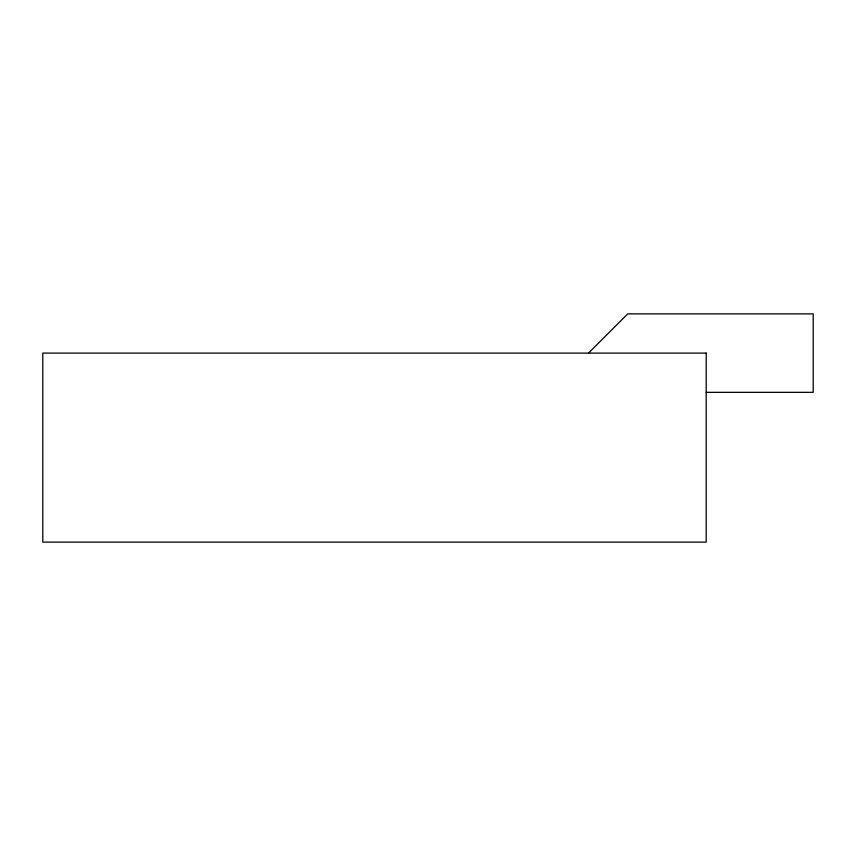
<?xml version="1.0" encoding="UTF-8"?>
<svg xmlns="http://www.w3.org/2000/svg" width="856" height="856" viewBox="0 0 856 856"><rect width="100%" height="100%" fill="white"/><g stroke="black" fill="none" stroke-linecap="round" stroke-linejoin="round"><path stroke-width="1.28" d="M588.5 353.1L627.737 313.863L813.2 313.863L813.2 392.337L706.2 392.337M706.2 353.1L42.8 353.1L42.8 542.137L706.2 542.137L706.2 353.1"/></g></svg>
